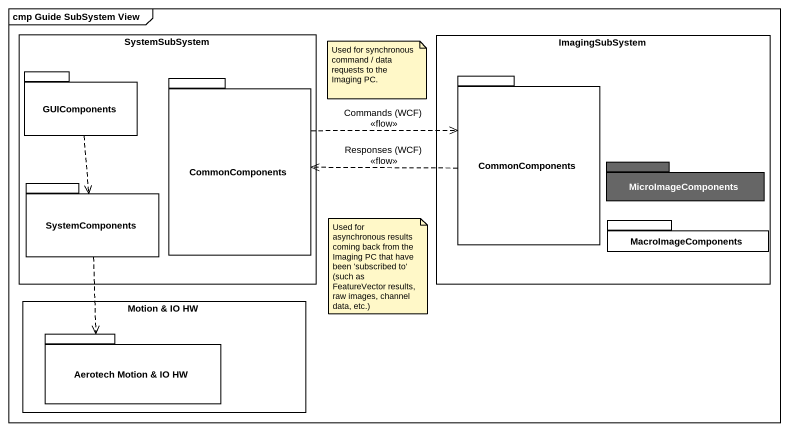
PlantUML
@startuml
mainframe cmp Guide SubSystem View
rectangle SystemSubSystem {
  package GUIComponents {
  }
  package CommonComponents {
  }
  package SystemComponents {
  }
}
rectangle ImagingSubSystem {
  package "CommonComponents" as CommonComponents_2 {
  }
  package MicroImageComponents #666666 {
  }
  package MacroImageComponents {
  }
}
rectangle "Motion & IO HW" as Motion_IO_HW {
  package "Aerotech Motion & IO HW" as Aerotech_Motion_IO_HW {
  }
}
GUIComponents ..> SystemComponents
CommonComponents .right.> CommonComponents_2 : Commands (WCF)\n<<flow>>
CommonComponents_2 .left.> CommonComponents : Responses (WCF)\n<<flow>>
SystemComponents ..> Aerotech_Motion_IO_HW
note as N1
  Used for synchronous command / data requests to the Imaging PC.
end note
note as N2
  Used for asynchronous results coming back from the Imaging PC that have been 'subscribed to' (such as FeatureVector results, raw images, channel data, etc.)
end note
@enduml
